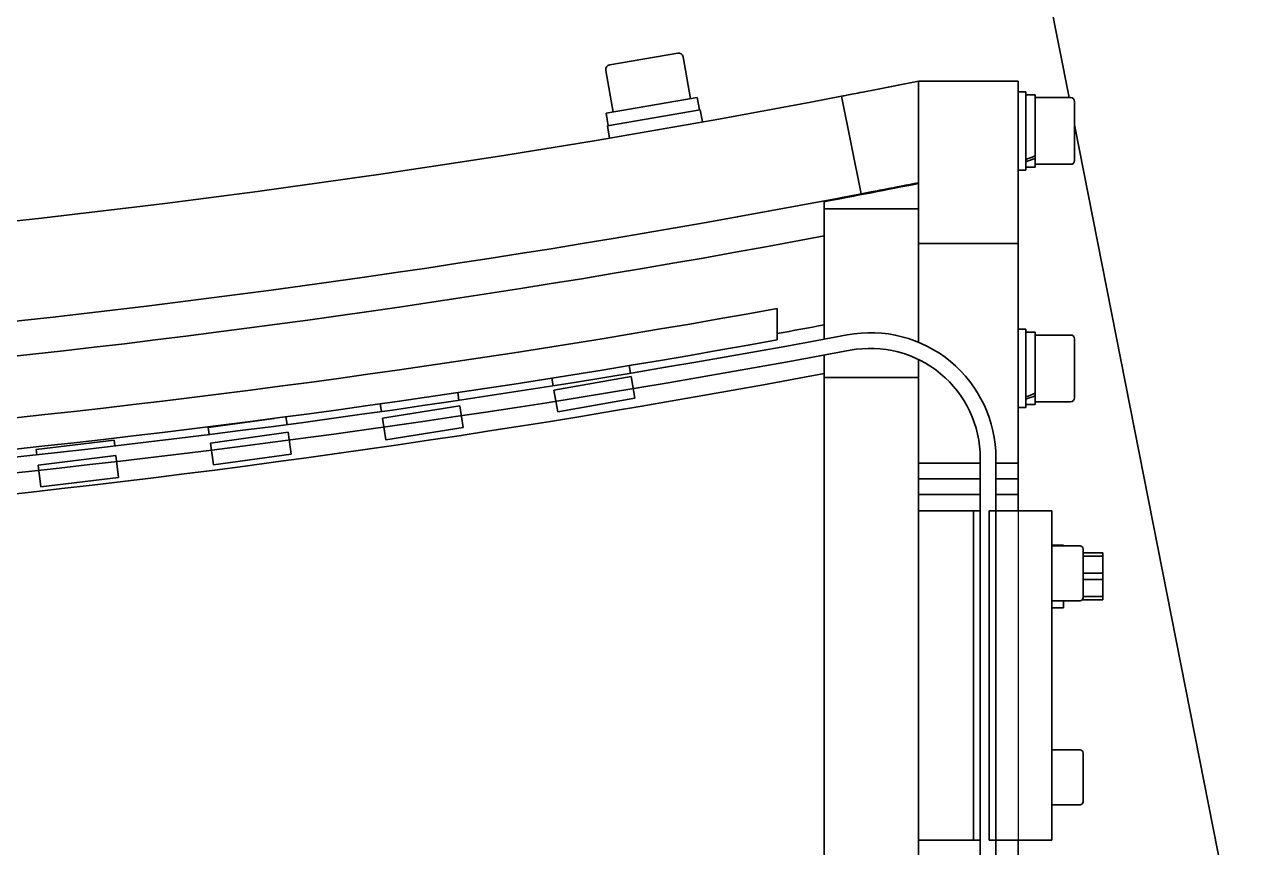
# Model space of a CAD drawing. Header units: millimetres. Extents: x -605 to 8012, y -2292 to 5879.
# Drawn here: x 942.5 to 1200.7, y 1402.6 to 1577.5 of the extents above; entities that cross this region are included whole.
import ezdxf

# ---------------------------------------------------------------- set-up
doc = ezdxf.new("R2010")
doc.units = ezdxf.units.MM
doc.header["$LTSCALE"] = 5
doc.layers.get('0').update_dxf_attribs({"lineweight": 25})
doc.layers.add('Arestas Visíveis', color=7, linetype='Continuous', lineweight=35)

msp = doc.modelspace()

# ---------------------------------------------------------------- linework, layer by layer
msp.add_line((1153.64498, 1565.44726), (1153.64498, 1344.38826))
at = {"layer": 'Arestas Visíveis'}
for p, q in [((1119.53969, 1790.10074), (1164.50843, 1561.94726)), ((1066.8676, 1568.89674), (1081.3185, 1571.40323)), ((1082.47469, 1570.58884), (1084.01276, 1561.72124)), ((1066.05321, 1567.74055), (1067.59128, 1558.87295)), ((1153.64498, 1565.44726), (1132.47832, 1565.44726)), ((1132.47832, 1565.44726), (1132.47832, 1530.94726)), ((1153.64498, 1530.94726), (1153.64498, 1565.44726)), ((1155.31165, 1563.19726), (1153.64498, 1563.19726)), ((1155.31165, 1546.53059), (1155.31165, 1563.19726)), ((1085.4907, 1561.97759), (1066.11335, 1558.61661)), ((1085.4907, 1561.97759), (1085.94642, 1559.35015)), ((1120.2794, 1541.48795), (1116.13228, 1562.24497)), ((1157.31165, 1562.53059), (1155.31165, 1562.53059)), ((1157.31165, 1549.57397), (1157.31165, 1562.53059)), ((1164.81165, 1561.94726), (1157.31165, 1561.94726)), ((1165.64498, 1561.11392), (1165.64498, 1548.61392)), ((1066.11335, 1558.61661), (1066.56908, 1555.98917)), ((1086.11064, 1559.37863), (1066.40486, 1555.96069)), ((1086.11064, 1559.37863), (1086.56253, 1556.7733)), ((1066.40486, 1555.96069), (1066.85675, 1553.35535)), ((1165.64498, 1556.18082), (1200.74642, 1378.0901)), ((1157.31165, 1547.19726), (1155.31165, 1547.19726)), ((1157.31165, 1549.57397), (1157.31165, 1549.44911)), ((1157.31165, 1549.44911), (1157.31165, 1549.02451)), ((1157.31165, 1547.19726), (1157.31165, 1549.02451)), ((1164.81165, 1547.78059), (1157.31165, 1547.78059)), ((1155.31165, 1546.53059), (1153.64498, 1546.53059)), ((1112.47832, 1532.56754), (1112.47832, 1540.00362)), ((1132.47832, 1538.33695), (1112.47832, 1538.33695)), ((1112.47832, 1513.67028), (1112.47832, 1532.56754)), ((1132.47832, 1530.94726), (1153.64498, 1530.94726)), ((1132.47832, 1530.94726), (1132.47832, 1525.94726)), ((1153.64498, 1525.94726), (1153.64498, 1530.94726)), ((1132.47832, 1525.94726), (1132.47832, 1509.97337)), ((1132.47832, 1509.97337), (1132.47832, 1525.94726)), ((1153.64498, 1525.94726), (1153.64498, 1484.28059)), ((1102.47832, 1510.4578), (1102.47832, 1517.12446)), ((1112.47832, 1510.63154), (1112.47832, 1513.67028)), ((1155.31165, 1512.75392), (1153.64498, 1512.75392)), ((1155.31165, 1496.08726), (1155.31165, 1512.75392)), ((1157.31165, 1512.08726), (1155.31165, 1512.08726)), ((1157.31165, 1499.13064), (1157.31165, 1512.08726)), ((1164.81165, 1511.50392), (1157.31165, 1511.50392)), ((1165.64498, 1510.67059), (1165.64498, 1498.17059)), ((1112.47832, 1506.67028), (1112.47832, 1507.24145)), ((1112.47832, 1503.33695), (1112.47832, 1506.67028)), ((1132.47832, 1502.50362), (1132.47832, 1506.32052)), ((1071.01876, 1505.00466), (1071.30342, 1503.39026)), ((1112.47832, 1373.83695), (1112.47832, 1503.33695)), ((1054.85102, 1500.71692), (1054.56564, 1502.3354)), ((1071.42898, 1502.67814), (1055.01552, 1499.784)), ((1072.23934, 1498.08237), (1071.42898, 1502.67814)), ((1112.47832, 1502.50362), (1112.47832, 1376.33695)), ((1132.47832, 1502.50362), (1112.47832, 1502.50362)), ((1132.47832, 1376.33695), (1132.47832, 1502.50362)), ((1034.58471, 1499.26168), (1034.84249, 1497.63411)), ((1055.01552, 1499.784), (1055.82588, 1495.18823)), ((1055.82588, 1495.18823), (1072.23934, 1498.08237)), ((1157.31165, 1499.13064), (1157.31165, 1499.00578)), ((1157.31165, 1499.00578), (1157.31165, 1498.58117)), ((1157.31165, 1496.75392), (1157.31165, 1498.58117)), ((1018.34865, 1495.23126), (1018.09028, 1496.86251)), ((1035.03164, 1496.43985), (1018.57017, 1493.83261)), ((1035.76167, 1491.83064), (1035.03164, 1496.43985)), ((1155.31165, 1496.08726), (1153.64498, 1496.08726)), ((1157.31165, 1496.75392), (1155.31165, 1496.75392)), ((1164.81165, 1497.33726), (1157.31165, 1497.33726)), ((981.56259, 1491.81907), (995.59916, 1493.79178)), ((998.06998, 1494.11783), (998.30039, 1492.47843)), ((1018.57017, 1493.83261), (1019.3002, 1489.2234)), ((981.76953, 1490.34665), (981.56259, 1491.81907)), ((998.53097, 1490.83773), (982.0265, 1488.51818)), ((999.18044, 1486.21648), (998.53097, 1490.83773)), ((1019.3002, 1489.2234), (1035.76167, 1491.83064)), ((944.98942, 1487.15082), (961.53186, 1489.18198)), ((961.53186, 1489.18198), (961.6863, 1487.92412)), ((982.0265, 1488.51818), (982.67598, 1483.89693)), ((945.12288, 1486.06391), (944.98942, 1487.15082)), ((961.93809, 1485.87349), (945.39565, 1483.84233)), ((962.50681, 1481.24161), (961.93809, 1485.87349)), ((982.67598, 1483.89693), (999.18044, 1486.21648)), ((1145.61369, 1485.33371), (1145.61369, 1392.10515)), ((1148.94703, 1392.10515), (1148.94703, 1485.33371)), ((945.39565, 1483.84233), (945.96437, 1479.21045)), ((1145.61369, 1484.28059), (1132.47832, 1484.28059)), ((1153.64498, 1484.28059), (1148.94703, 1484.28059)), ((1153.64498, 1480.94726), (1153.64498, 1484.28059)), ((945.96437, 1479.21045), (962.50681, 1481.24161)), ((1132.47832, 1480.94726), (1145.61369, 1480.94726)), ((1148.94703, 1480.94726), (1153.64498, 1480.94726)), ((1153.64498, 1477.61392), (1153.64498, 1480.94726)), ((1132.47832, 1477.61392), (1145.61369, 1477.61392)), ((1148.94703, 1477.61392), (1153.64498, 1477.61392)), ((1153.64498, 1477.61392), (1153.64498, 1474.17028)), ((1132.47832, 1474.17028), (1132.47832, 1404.17028)), ((1144.14498, 1474.17028), (1132.47832, 1474.17028)), ((1144.14498, 1404.17028), (1144.14498, 1474.17028)), ((1144.14498, 1474.17028), (1145.61369, 1474.17028)), ((1160.81165, 1474.17028), (1147.47832, 1474.17028)), ((1147.47832, 1474.17028), (1147.47832, 1404.17028)), ((1160.81165, 1404.17028), (1160.81165, 1474.17028)), ((1160.81165, 1466.87855), (1163.31165, 1466.87855)), ((1166.81165, 1466.67028), (1160.81165, 1466.67028)), ((1163.31165, 1466.87855), (1163.31165, 1466.67028)), ((1167.47832, 1466.00362), (1167.47832, 1455.67028)), ((1167.47832, 1465.21188), (1171.64498, 1465.21188)), ((1171.64498, 1464.5161), (1167.47832, 1464.5161)), ((1171.64498, 1464.5161), (1171.64498, 1465.21188)), ((1171.64498, 1464.5161), (1171.64498, 1460.90766)), ((1167.47832, 1460.90766), (1171.64498, 1460.90766)), ((1171.64498, 1459.5161), (1167.47832, 1459.5161)), ((1171.64498, 1459.5161), (1171.64498, 1460.90766)), ((1171.64498, 1459.5161), (1171.64498, 1455.90766)), ((1166.81165, 1455.00362), (1160.81165, 1455.00362)), ((1163.31165, 1455.00362), (1163.31165, 1453.54521)), ((1171.64498, 1455.21188), (1167.29571, 1455.21188)), ((1167.47832, 1455.90766), (1171.64498, 1455.90766)), ((1171.64498, 1455.21188), (1171.64498, 1455.90766)), ((1160.81165, 1453.54521), (1163.31165, 1453.54521)), ((1166.81165, 1423.33695), (1160.81165, 1423.33695)), ((1167.47832, 1422.67028), (1167.47832, 1412.33695)), ((1166.81165, 1411.67028), (1160.81165, 1411.67028)), ((1132.47832, 1404.17028), (1144.14498, 1404.17028)), ((1145.61369, 1404.17028), (1144.14498, 1404.17028)), ((1147.47832, 1404.17028), (1160.81165, 1404.17028)), ((1153.64498, 1404.17028), (1153.64498, 1400.94726))]:
    msp.add_line(p, q, dxfattribs=at)
for centre, radius, start, end in [((1081.4894, 1570.41794), 1, 9.84, 99.84), ((1067.0385, 1567.91145), 1, 99.84, 189.84), ((695.81165, 3751.08681), 2228.83333, 280.99865143, 281.29830571), ((695.81165, 3751.08681), 2228.83333, 259.12988431, 280.87011569), ((1164.81165, 1561.11392), 0.83333, 0, 90), ((1164.81165, 1548.61392), 0.83333, 270, 0), ((695.81165, 3750.92014), 2250, 280.67192929, 281.19063866), ((695.81165, 3751.08681), 2250, 281.00147285, 281.19063866), ((695.81165, 3751.08681), 2250, 259.12585366, 280.87414634), ((695.81165, 3743.65073), 2250, 270.01061033, 280.67192929), ((702.47832, 3731.28345), 2250, 259.75965168, 280.24034832), ((695.81165, 3724.75348), 2250, 280.41290882, 280.67192929), ((702.47832, 3721.26556), 2248.33333, 259.36636314, 280.63363689), ((1122.28036, 1485.33371), 26.66667, 0, 100.6336132), ((1164.81165, 1510.67059), 0.83333, 0, 90), ((702.47832, 3724.61678), 2250, 259.75965168, 280.24034832), ((1122.28036, 1485.33371), 23.33333, 0, 100.6336132), ((702.47832, 3721.26556), 2251.66667, 259.37031065, 280.63363686), ((695.81165, 3714.42014), 2250, 259.32807071, 280.67192929), ((1164.81165, 1498.17059), 0.83333, 270, 0), ((1166.81165, 1466.00362), 0.66667, 0, 90), ((1166.81165, 1455.67028), 0.66667, 270, 0), ((1166.81165, 1422.67028), 0.66667, 0, 90), ((1166.81165, 1412.33695), 0.66667, 270, 0)]:
    msp.add_arc(centre, radius, start, end, dxfattribs=at)
for centre, start_param, end_param in [((1156.61883, 1554.86392), 4.450283175, 4.601079669), ((1158.00447, 1554.86392), 4.344678808, 4.496684444), ((1156.61883, 1504.42059), 4.450283175, 4.601079669), ((1158.00447, 1504.42059), 4.344678808, 4.496684444)]:
    msp.add_ellipse(centre, major_axis=(13.10195, 6.10252), ratio=0.354207427, start_param=start_param, end_param=end_param, dxfattribs=at)
for points, knots in [([(1121.0416, 1563.19341), (1120.42531, 1563.07363), (1119.76789, 1562.94616), (1118.5584, 1562.71216), (1118.00633, 1562.60563), (1117.1345, 1562.43762), (1116.75661, 1562.36494), (1116.2555, 1562.26862), (1116.13228, 1562.24497), (1116.13228, 1562.24497)], [0.4520261633, 0.4520261633, 0.4520261633, 0.4520261633, 0.565033779, 0.565033779, 0.6780413947, 0.6780413947, 0.7910479933, 0.7910479933, 0.904054592, 0.904054592, 0.904054592, 0.904054592]), ([(1120.2794, 1541.48795), (1120.2794, 1541.48795), (1120.40262, 1541.51161), (1120.90372, 1541.60796), (1121.2816, 1541.68066), (1122.15342, 1541.84873), (1122.70548, 1541.9553), (1123.91496, 1542.18936), (1124.57238, 1542.31687), (1125.18867, 1542.43668)], [0.9040544699, 0.9040544699, 0.9040544699, 0.9040544699, 1.0170604896, 1.0170604896, 1.1300665093, 1.1300665093, 1.2430746628, 1.2430746628, 1.3560828163, 1.3560828163, 1.3560828163, 1.3560828163])]:
    msp.add_open_spline(points, degree=3, knots=knots, dxfattribs=at)

doc.saveas('drawing.dxf')
